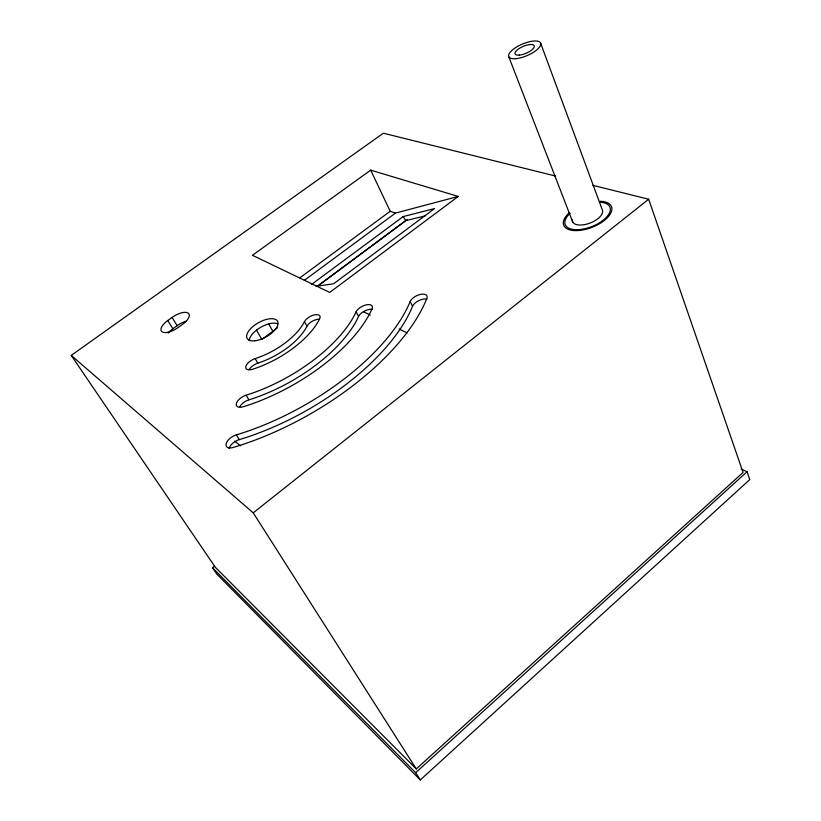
<?xml version="1.0" encoding="UTF-8"?>
<svg xmlns="http://www.w3.org/2000/svg" width="821" height="821" viewBox="0 0 821 821"><rect width="100%" height="100%" fill="white"/><g stroke="black" fill="none" stroke-linecap="round" stroke-linejoin="round"><path stroke-width="1.23" d="M214.517 566.192L212.526 567.793L216.775 574.033L420.301 779.95L749.758 479.608L747.059 471.736L741.25 469.048M555.684 176.084L383.356 133.197L71.242 355.401L215.328 567.29L416.288 768.938L743.077 472.455L648.672 199.226L592.885 185.341M420.301 779.95L415.672 772.715L747.059 471.736M71.242 355.401L253.237 512.838L648.672 199.226M458.272 196.424L329.734 292.43L252.447 255.3L370.682 170.152L458.272 196.424L395.476 213.101L304.314 280.372M262.032 339.33L277.365 327.887M407.165 219.597L317.317 286.313L405.82 220.623L425.196 215.882M311.528 284.456L403.183 216.57L434.514 208.585L333.552 283.83L316.126 286.283M299.737 277.909L390.211 211.284L395.476 213.101M168.202 333.131A13.536 5.85 -31 0 1 172.872 328.78L177.141 325.691A13.516 5.839 -30.9 0 1 186.213 321.227M167.771 320.518L172.071 317.419A13.567 5.768 -30.8 0 1 188.112 313.058A13.567 5.768 -30.8 0 1 182.601 324.295L178.239 327.456A13.598 5.778 -30.9 0 1 162.137 331.848A13.598 5.778 -30.9 0 1 167.771 320.518L172.872 328.78M363.477 311.734L370.374 315.079M399.109 328.995L407.154 332.895M234.58 441.144L240.615 445.854M212.526 567.793L415.672 772.715M403.183 216.57L405.82 220.623M253.237 512.838L416.288 768.938M236.335 434.884A9.903 5.111 -32 0 0 226.124 443.771A9.903 5.111 -32 0 0 233.236 447.455A184.848 86.061 -29.6 0 0 426.899 298.29A9.349 4.618 -25.8 0 0 420.773 294.329A9.349 4.618 -25.8 0 0 410.182 301.481A166.991 77.636 -29.6 0 1 236.335 434.884L239.27 439.615A9.883 5.131 -32.1 0 0 229.1 448.461M172.071 317.419L177.141 325.691M246.136 395.188A9.472 4.71 -31 0 0 236.376 403.552A9.472 4.71 -31 0 0 243.283 406.754A125.613 58.229 -29.6 0 0 372.077 308.747A9.123 4.413 -27.2 0 0 366.566 304.786A9.123 4.413 -27.2 0 0 356.109 311.795A107.982 50.009 -29.6 0 1 246.136 395.188L248.927 399.827A9.452 4.731 -31.1 0 0 239.865 406.569M255.167 358.603A9.082 4.351 -30.2 0 0 245.828 366.494A9.082 4.351 -30.2 0 0 252.54 369.276A67.004 30.982 -29.5 0 0 319.708 318.743A8.918 4.218 -28.4 0 0 314.761 314.782A8.918 4.218 -28.4 0 0 304.447 321.647A49.506 22.875 -29.5 0 1 255.167 358.603L257.825 363.149A9.062 4.372 -30.2 0 0 249.143 369.542M256.501 330.145L261.601 339.022M268.498 323.536L272.87 331.263M304.447 321.647L306.951 326.224A49.383 22.998 -29.6 0 1 257.825 363.149M356.109 311.795L358.541 316.495A107.725 50.276 -29.6 0 1 248.927 399.827M410.182 301.481L412.532 306.315A166.601 78.046 -29.6 0 1 239.27 439.615M370.682 170.152L390.211 211.284M508.774 56.772L572.668 221.865M540.495 42.836L602.255 209.694A16.01 7.635 -21.2 0 1 588.944 223.456A16.01 7.635 -21.2 0 1 572.329 219.874M599.412 202.182A24.014 11.453 -21.2 0 1 606.421 217.267A24.014 11.453 -21.2 0 1 573.848 229.541A24.014 11.453 -21.2 0 1 570.133 213.224M249.225 340.623A17.426 8.107 -29.6 0 1 260.236 327.579A17.426 8.107 -29.6 0 1 277.662 323.72M306.951 326.224A8.887 4.238 -28.4 0 1 319.082 319.174M358.541 316.495A9.093 4.433 -27.2 0 1 372.59 309.476M412.532 306.315A9.329 4.639 -25.8 0 1 426.941 299.131M600.202 201.278A25.615 12.223 -21.2 0 1 607.581 217.493A25.615 12.223 -21.2 0 1 572.627 230.434A25.615 12.223 -21.2 0 1 569.405 212.68M519.293 55.12A10.396 3.736 -23.1 0 0 534.286 46.581A10.396 3.736 -23.1 0 0 520.298 47.813A10.396 3.736 -23.1 0 0 519.293 55.12M515.68 58.681A17.333 6.229 -23.1 0 0 540.762 44.488A17.333 6.229 -23.1 0 0 517.558 46.438A17.333 6.229 -23.1 0 0 515.68 58.681M254.592 340.818A17.467 8.066 -29.5 0 0 278.052 323.166A17.467 8.066 -29.5 0 0 254.397 325.362A17.467 8.066 -29.5 0 0 254.592 340.818"/></g></svg>
